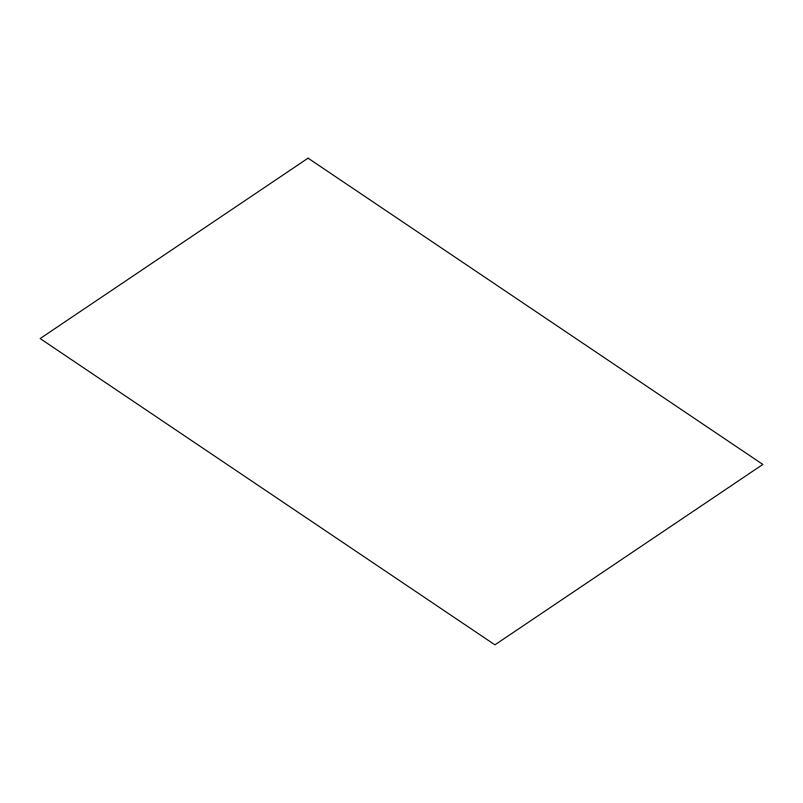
<?xml version="1.0" encoding="UTF-8"?>
<svg xmlns="http://www.w3.org/2000/svg" width="803" height="803" viewBox="0 0 803 803"><rect width="100%" height="100%" fill="white"/><g stroke="black" fill="none" stroke-linecap="round" stroke-linejoin="round"><path stroke-width="1.2" d="M308.081 158.161L40.15 338.555L494.919 644.839L762.85 464.445L308.081 158.161"/></g></svg>
